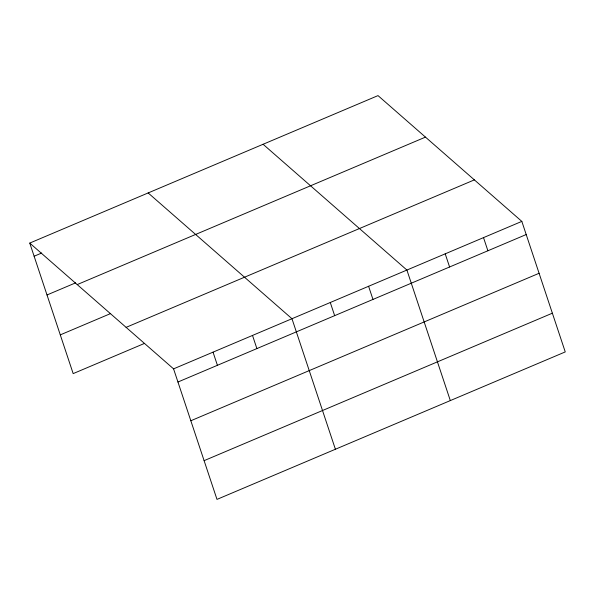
<?xml version="1.0" encoding="UTF-8"?>
<svg xmlns="http://www.w3.org/2000/svg" width="595" height="595" viewBox="0 0 595 595"><rect width="100%" height="100%" fill="white"/><g stroke="black" fill="none" stroke-linecap="round" stroke-linejoin="round"><path stroke-width="0.89" d="M29.75 243.08L378.011 95.609L521.83 221.392L565.25 351.92L216.989 499.391L173.569 368.863L29.75 243.08L73.17 373.608L144.555 343.382M34.123 256.229L41.68 253.031M47.012 294.964L75.565 282.878M77.209 284.589L425.47 137.118M60.288 334.873L110.67 313.535M126.11 327.354L474.371 179.883M173.569 368.863L521.83 221.392M177.942 382.02L526.203 234.542M190.831 420.754L539.092 273.276M204.107 460.656L552.368 313.186M263.087 144.273L406.906 270.056L450.326 400.584M148.155 192.936L291.974 318.727L335.401 449.255M483.519 237.613L487.893 250.77M445.209 253.834L449.589 266.991M368.595 286.277L372.968 299.434M330.284 302.505L334.658 315.655M252.511 335.439L256.884 348.588M213.04 352.151L217.413 365.308"/></g></svg>
